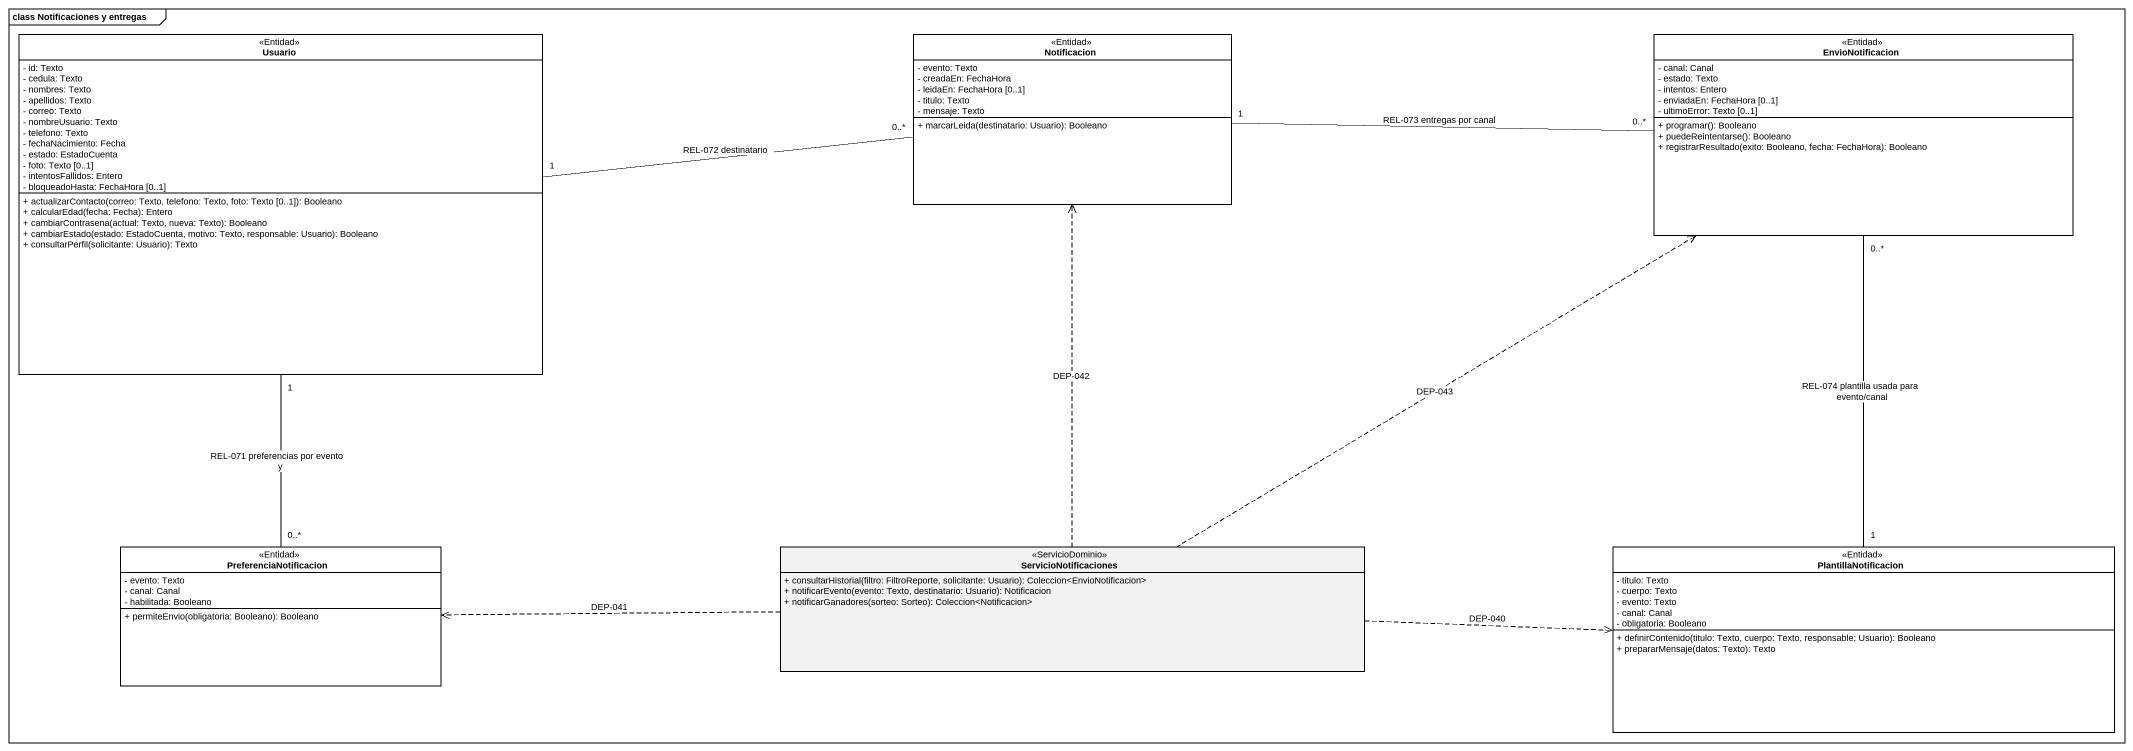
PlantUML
@startuml
mainframe class Notificaciones y entregas
hide circle
hide empty members
skinparam classAttributeIconSize 0
class Usuario <<Entidad>> #FFFFFF {
  - id: Texto
  - cedula: Texto
  - nombres: Texto
  - apellidos: Texto
  - correo: Texto
  - nombreUsuario: Texto
  - telefono: Texto
  - fechaNacimiento: Fecha
  - estado: EstadoCuenta
  - foto: Texto [0..1]
  - intentosFallidos: Entero
  - bloqueadoHasta: FechaHora [0..1]
  + actualizarContacto(correo: Texto, telefono: Texto, foto: Texto [0..1]): Booleano
  + calcularEdad(fecha: Fecha): Entero
  + cambiarContrasena(actual: Texto, nueva: Texto): Booleano
  + cambiarEstado(estado: EstadoCuenta, motivo: Texto, responsable: Usuario): Booleano
  + consultarPerfil(solicitante: Usuario): Texto
}
class Notificacion <<Entidad>> #FFFFFF {
  - evento: Texto
  - creadaEn: FechaHora
  - leidaEn: FechaHora [0..1]
  - titulo: Texto
  - mensaje: Texto
  + marcarLeida(destinatario: Usuario): Booleano
}
class EnvioNotificacion <<Entidad>> #FFFFFF {
  - canal: Canal
  - estado: Texto
  - intentos: Entero
  - enviadaEn: FechaHora [0..1]
  - ultimoError: Texto [0..1]
  + programar(): Booleano
  + puedeReintentarse(): Booleano
  + registrarResultado(exito: Booleano, fecha: FechaHora): Booleano
}
class PreferenciaNotificacion <<Entidad>> #FFFFFF {
  - evento: Texto
  - canal: Canal
  - habilitada: Booleano
  + permiteEnvio(obligatoria: Booleano): Booleano
}
class ServicioNotificaciones <<ServicioDominio>> #F2F2F2 {
  + consultarHistorial(filtro: FiltroReporte, solicitante: Usuario): Coleccion<EnvioNotificacion>
  + notificarEvento(evento: Texto, destinatario: Usuario): Notificacion
  + notificarGanadores(sorteo: Sorteo): Coleccion<Notificacion>
}
class PlantillaNotificacion <<Entidad>> #FFFFFF {
  - titulo: Texto
  - cuerpo: Texto
  - evento: Texto
  - canal: Canal
  - obligatoria: Booleano
  + definirContenido(titulo: Texto, cuerpo: Texto, responsable: Usuario): Booleano
  + prepararMensaje(datos: Texto): Texto
}
Usuario "1" -right- "0..*" Notificacion : REL-072 destinatario
Usuario "1" -- "0..*" PreferenciaNotificacion : REL-071 preferencias por evento y
Notificacion "1" -right- "0..*" EnvioNotificacion : REL-073 entregas por canal
ServicioNotificaciones .up.> Notificacion : DEP-042
ServicioNotificaciones .right.> EnvioNotificacion : DEP-043
ServicioNotificaciones .left.> PreferenciaNotificacion : DEP-041
ServicioNotificaciones .right.> PlantillaNotificacion : DEP-040
PlantillaNotificacion "1" -up- "0..*" EnvioNotificacion : REL-074 plantilla usada para evento/canal
@enduml
